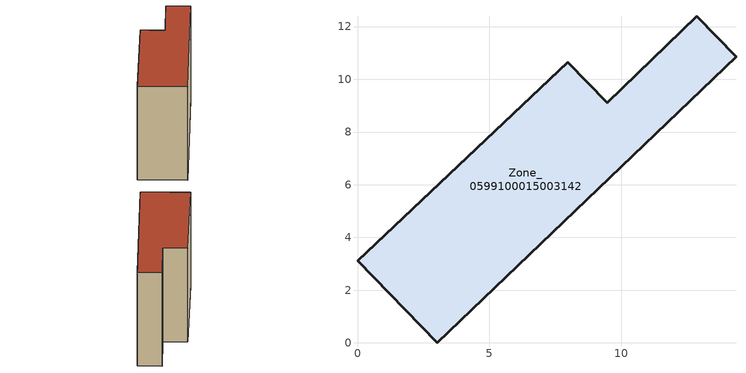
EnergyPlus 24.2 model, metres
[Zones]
Zone_0599100015003142
 floor ground (C_G): 3.02,0 0,3.12 7.98,10.66 9.46,9.12 12.87,12.4 14.36,10.86 z0.92
 wall outside (C_F): 0,3.12 3.02,0 14.36,10.86 12.87,12.4 9.46,9.12 7.98,10.66 0,3.12 z0.92:9.87
 roof outside (C_R): 7.98,10.66 0,3.12 3.02,0 14.36,10.86 12.87,12.4 9.46,9.12 z9.87
[BUILDING]
Pand.0599100015003142: North Axis=0; Terrain=City; Loads Convergence Tolerance Value=0.04; Temperature Convergence Tolerance Value=0.4; Solar Distribution=FullExterior; Maximum Number of Warmup Days=25; Minimum Number of Warmup Days=1
[Site:Location]
Rotterdam.The.Hague.AP_ZH_NLD Design_Conditions: Latitude=51.96; Longitude=4.45; Time Zone=1; Elevation=-4.5
[SITE:GROUNDTEMPERATURE:BUILDINGSURFACE]
18, 18, 18, 18, 18, 18, 18, 18, 18, 18, 18, 18
[MATERIAL] Thermal Absorptance=0.9; Solar Absorptance=0.7; Visible Absorptance=0.7
Name | Roughness | Thickness | Conductivity | Density | Specific Heat
G.TI.1975-1991 | MediumSmooth | 0.15 | 0.288461 | 540 | 1210
F.TI.1975-1991 | Rough | 0.3 | 0.230769 | 1920 | 840
R.TI.1975-1991 | MediumRough | 0.2 | 0.153846 | 1500 | 1000
[CONSTRUCTION]
C_G: G.TI.1975-1991
C_F: F.TI.1975-1991
C_R: R.TI.1975-1991
[ZONE]
Zone_0599100015003142: Type=1; Multiplier=1; Ceiling Height=Autocalculate; Volume=Autocalculate; Floor Area=autocalculate; Part of Total Floor Area=Yes
[ZONEINFILTRATION:DESIGNFLOWRATE]
Infil_Zone_0599100015003142: Zone or ZoneList or Space or SpaceList=Zone_0599100015003142; Schedule=AlwaysOn; Design Flow Rate Calculation Method=Flow/Area; Flow Rate per Floor Area=0.003; Constant Term Coefficient=1; Temperature Term Coefficient=0; Velocity Term Coefficient=0; Velocity Squared Term Coefficient=0
[HVACTEMPLATE:ZONE:IDEALLOADSAIRSYSTEM]
Zone_0599100015003142: Maximum Heating Supply Air Temperature=50; Minimum Cooling Supply Air Temperature=13; Maximum Heating Supply Air Humidity Ratio=0.0156; Minimum Cooling Supply Air Humidity Ratio=0.0077; Heating Limit=NoLimit; Cooling Limit=NoLimit; Dehumidification Control Type=ConstantSensibleHeatRatio; Cooling Sensible Heat Ratio=0.7; Dehumidification Setpoint=60; Humidification Control Type=None; Humidification Setpoint=30; Outdoor Air Method=None; Outdoor Air Flow Rate per Person=0.00944; Outdoor Air Flow Rate per Zone Floor Area=0; Outdoor Air Flow Rate per Zone=0; Demand Controlled Ventilation Type=None; Outdoor Air Economizer Type=NoEconomizer; Heat Recovery Type=None; Sensible Heat Recovery Effectiveness=0.7; Latent Heat Recovery Effectiveness=0.65
[ZONECONTROL:THERMOSTAT]
ThermostatControl_Zone_0599100015003142: Zone or ZoneList=Zone_0599100015003142; Control Type Schedule=DualSetpointControlType; Control 1=Thermostat_Zone_0599100015003142; Temperature Difference Between Cutout And Setpoint=0
[THERMOSTATSETPOINT:DUALSETPOINT]
Thermostat_Zone_0599100015003142: Heating Setpoint Temperature Schedule=HeatingSetpoint_Zone_0599100015003142; Cooling Setpoint Temperature Schedule=CoolingSetpoint_Zone_0599100015003142
[SCHEDULE:COMPACT]
HeatingSetpoint_Zone_0599100015003142: Through: 12/31, For: AllDays, Until: 24:00, 21
CoolingSetpoint_Zone_0599100015003142: Through: 12/31, For: AllDays, Until: 24:00, 24
DualSetpointControlType: Through: 12/31, For: AllDays, Until: 24:00, 4
AlwaysOn: Through: 12/31, For: AllDays, Until: 24:00, 1
